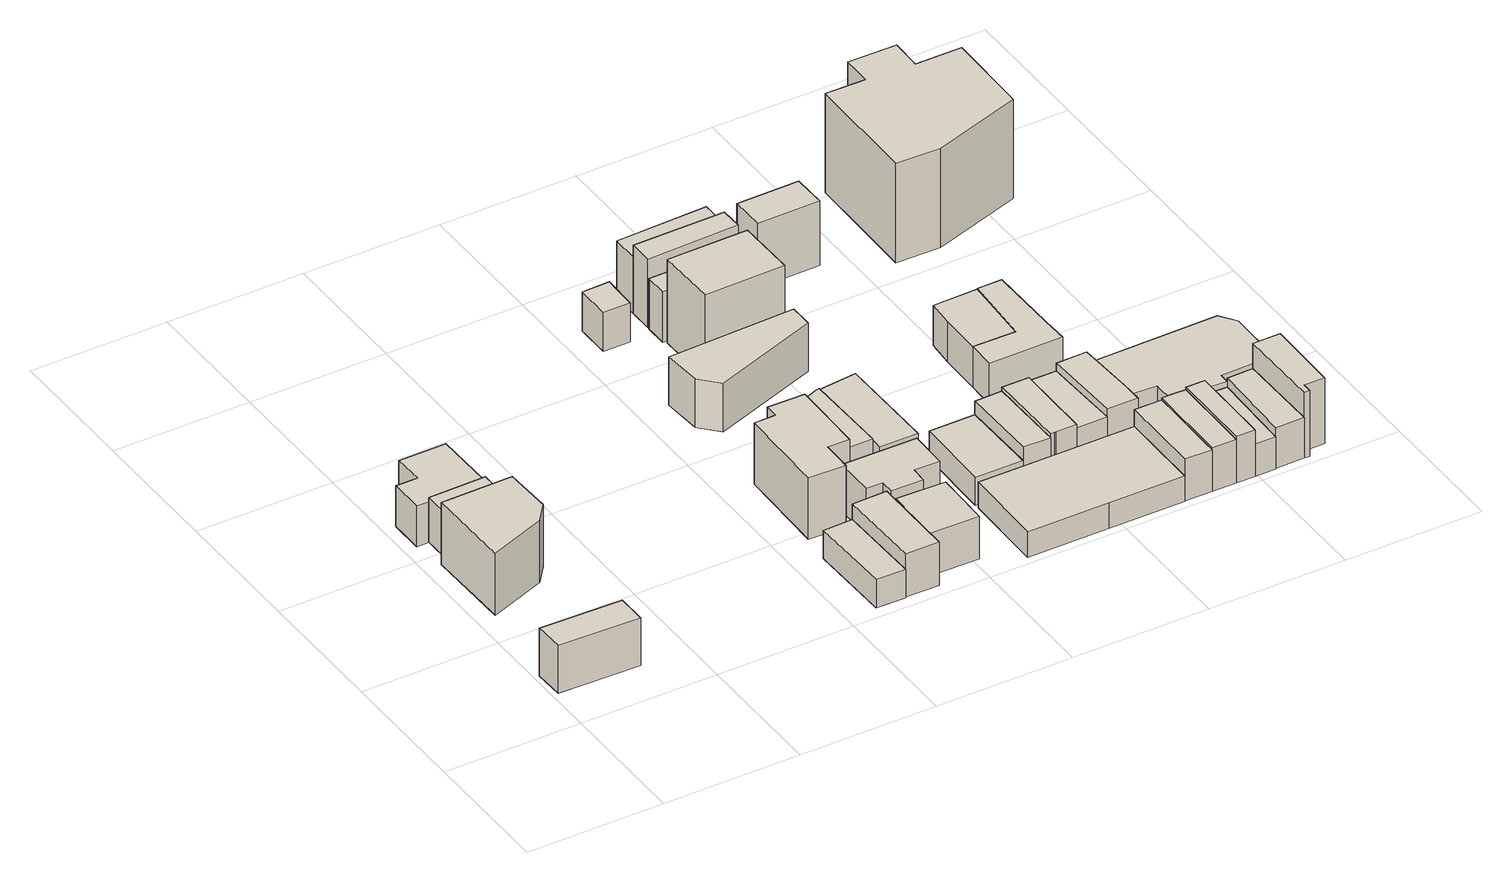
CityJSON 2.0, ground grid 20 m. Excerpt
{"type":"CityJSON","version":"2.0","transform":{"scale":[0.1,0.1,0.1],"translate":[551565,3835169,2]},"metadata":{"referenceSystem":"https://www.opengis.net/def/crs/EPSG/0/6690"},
"CityObjects":{
"building1":{"type":"Building","attributes":{"計測周辺長":32.7,"1/2500図郭":70,"区名":"生野区","町丁目名称":"小路東６丁目","街区番号":10,"class":"3001","usage":"413","measuredHeight":7.4,"storeysAboveGround":3,"BuildingDetailAttribute.buildingRoofEdgeArea":52.9,"BuildingDetailAttribute.buildingStructureType":"610","BuildingDetailAttribute.buildingStructureOrgType":"2","BuildingDetailAttribute.detailedUsage":"1150","BuildingDetailAttribute.specifiedBuildingCoverageRate":0.8,"BuildingDetailAttribute.surveyYear":2017,"BuildingRiverFloodingRiskAttribute.description":"2","BuildingRiverFloodingRiskAttribute.rank":"2","BuildingRiverFloodingRiskAttribute.depth":1.63,"BuildingRiverFloodingRiskAttribute.adminType":"1","BuildingRiverFloodingRiskAttribute.scale":"2","BuildingRiverFloodingRiskAttribute.duration":42.48,"BuildingIDAttribute.prefecture":"27","BuildingIDAttribute.city":"27116"},"geometry":[{"type":"Solid","lod":"1","boundaries":[[[[0,1,2,3]],[[2,4,5,3]],[[1,6,4,2]],[[0,7,6,1]],[[3,5,7,0]],[[4,6,7,5]]]]}]},
"building2":{"type":"Building","attributes":{"計測周辺長":42.73,"1/2500図郭":70,"区名":"生野区","町丁目名称":"小路東６丁目","街区番号":5,"class":"3002","usage":"413","measuredHeight":9.7,"storeysAboveGround":3,"BuildingDetailAttribute.buildingRoofEdgeArea":112.85,"BuildingDetailAttribute.buildingStructureType":"610","BuildingDetailAttribute.buildingStructureOrgType":"2","BuildingDetailAttribute.detailedUsage":"1150","BuildingDetailAttribute.specifiedBuildingCoverageRate":0.8,"BuildingDetailAttribute.surveyYear":2017,"BuildingRiverFloodingRiskAttribute.description":"2","BuildingRiverFloodingRiskAttribute.rank":"2","BuildingRiverFloodingRiskAttribute.depth":1.8,"BuildingRiverFloodingRiskAttribute.adminType":"1","BuildingRiverFloodingRiskAttribute.scale":"2","BuildingRiverFloodingRiskAttribute.duration":41.17,"BuildingIDAttribute.prefecture":"27","BuildingIDAttribute.city":"27116"},"geometry":[{"type":"Solid","lod":"1","boundaries":[[[[8,9,10,11,12,13,14]],[[13,15,16,14]],[[12,17,15,13]],[[11,18,17,12]],[[10,19,18,11]],[[9,20,19,10]],[[8,21,20,9]],[[14,16,21,8]],[[15,17,18,19,20,21,16]]]]}]},
"building3":{"type":"Building","attributes":{"計測周辺長":31.36,"1/2500図郭":70,"区名":"生野区","町丁目名称":"小路東６丁目","街区番号":5,"class":"3001","usage":"413","measuredHeight":6.9,"storeysAboveGround":2,"BuildingDetailAttribute.buildingRoofEdgeArea":53.43,"BuildingDetailAttribute.buildingStructureType":"601","BuildingDetailAttribute.buildingStructureOrgType":"1","BuildingDetailAttribute.detailedUsage":"1150","BuildingDetailAttribute.specifiedBuildingCoverageRate":0.8,"BuildingDetailAttribute.surveyYear":2017,"BuildingRiverFloodingRiskAttribute.description":"2","BuildingRiverFloodingRiskAttribute.rank":"2","BuildingRiverFloodingRiskAttribute.depth":1.77,"BuildingRiverFloodingRiskAttribute.adminType":"1","BuildingRiverFloodingRiskAttribute.scale":"2","BuildingRiverFloodingRiskAttribute.duration":43.52,"BuildingIDAttribute.prefecture":"27","BuildingIDAttribute.city":"27116"},"geometry":[{"type":"Solid","lod":"1","boundaries":[[[[22,23,24,25]],[[24,26,27,25]],[[23,28,26,24]],[[22,29,28,23]],[[25,27,29,22]],[[26,28,29,27]]]]}]},
"building4":{"type":"Building","attributes":{"計測周辺長":31.11,"1/2500図郭":70,"区名":"生野区","町丁目名称":"小路東６丁目","街区番号":5,"class":"3001","usage":"411","measuredHeight":6.2,"storeysAboveGround":2,"BuildingDetailAttribute.buildingRoofEdgeArea":52.07,"BuildingDetailAttribute.buildingStructureType":"601","BuildingDetailAttribute.buildingStructureOrgType":"1","BuildingDetailAttribute.detailedUsage":"1120","BuildingDetailAttribute.specifiedBuildingCoverageRate":0.8,"BuildingDetailAttribute.surveyYear":2017,"BuildingRiverFloodingRiskAttribute.description":"2","BuildingRiverFloodingRiskAttribute.rank":"2","BuildingRiverFloodingRiskAttribute.depth":1.87,"BuildingRiverFloodingRiskAttribute.adminType":"1","BuildingRiverFloodingRiskAttribute.scale":"2","BuildingRiverFloodingRiskAttribute.duration":43.52,"BuildingIDAttribute.prefecture":"27","BuildingIDAttribute.city":"27116"},"geometry":[{"type":"Solid","lod":"1","boundaries":[[[[30,31,32,33,34,35,36]],[[35,37,38,36]],[[34,39,37,35]],[[33,40,39,34]],[[32,41,40,33]],[[31,42,41,32]],[[30,43,42,31]],[[36,38,43,30]],[[37,39,40,41,42,43,38]]]]}]},
"building5":{"type":"Building","attributes":{"計測周辺長":33.45,"1/2500図郭":70,"区名":"生野区","町丁目名称":"小路東６丁目","街区番号":9,"class":"3001","usage":"415","measuredHeight":4.4,"storeysAboveGround":2,"BuildingDetailAttribute.buildingRoofEdgeArea":53.01,"BuildingDetailAttribute.buildingStructureType":"601","BuildingDetailAttribute.buildingStructureOrgType":"1","BuildingDetailAttribute.detailedUsage":"1160","BuildingDetailAttribute.specifiedBuildingCoverageRate":0.8,"BuildingDetailAttribute.surveyYear":2017,"BuildingRiverFloodingRiskAttribute.description":"2","BuildingRiverFloodingRiskAttribute.rank":"2","BuildingRiverFloodingRiskAttribute.depth":1.73,"BuildingRiverFloodingRiskAttribute.adminType":"1","BuildingRiverFloodingRiskAttribute.scale":"2","BuildingRiverFloodingRiskAttribute.duration":41.55,"BuildingIDAttribute.prefecture":"27","BuildingIDAttribute.city":"27116"},"geometry":[{"type":"Solid","lod":"1","boundaries":[[[[44,45,46,47]],[[46,48,49,47]],[[45,50,48,46]],[[44,51,50,45]],[[47,49,51,44]],[[48,50,51,49]]]]}]},
"building6":{"type":"Building","attributes":{"計測周辺長":35.32,"1/2500図郭":70,"区名":"生野区","町丁目名称":"小路東６丁目","街区番号":9,"class":"3001","usage":"411","measuredHeight":6.8,"storeysAboveGround":2,"BuildingDetailAttribute.buildingRoofEdgeArea":63.47,"BuildingDetailAttribute.buildingStructureType":"601","BuildingDetailAttribute.buildingStructureOrgType":"1","BuildingDetailAttribute.detailedUsage":"1110","BuildingDetailAttribute.specifiedBuildingCoverageRate":0.8,"BuildingDetailAttribute.surveyYear":2017,"BuildingRiverFloodingRiskAttribute.description":"2","BuildingRiverFloodingRiskAttribute.rank":"2","BuildingRiverFloodingRiskAttribute.depth":1.73,"BuildingRiverFloodingRiskAttribute.adminType":"1","BuildingRiverFloodingRiskAttribute.scale":"2","BuildingRiverFloodingRiskAttribute.duration":41.55,"BuildingIDAttribute.prefecture":"27","BuildingIDAttribute.city":"27116"},"geometry":[{"type":"Solid","lod":"1","boundaries":[[[[52,53,54,55]],[[54,56,57,55]],[[53,58,56,54]],[[52,59,58,53]],[[55,57,59,52]],[[56,58,59,57]]]]}]},
"building7":{"type":"Building","attributes":{"class":"3001","measuredHeight":9.5,"BuildingDetailAttribute.specifiedBuildingCoverageRate":0.8,"BuildingDetailAttribute.surveyYear":2017,"BuildingRiverFloodingRiskAttribute.description":"2","BuildingRiverFloodingRiskAttribute.rank":"2","BuildingRiverFloodingRiskAttribute.depth":1.78,"BuildingRiverFloodingRiskAttribute.adminType":"1","BuildingRiverFloodingRiskAttribute.scale":"2","BuildingRiverFloodingRiskAttribute.duration":40.6,"BuildingIDAttribute.prefecture":"27","BuildingIDAttribute.city":"27116"},"geometry":[{"type":"Solid","lod":"1","boundaries":[[[[60,61,62,63,64,65,66,67]],[[66,68,69,67]],[[65,70,68,66]],[[64,71,70,65]],[[63,72,71,64]],[[62,73,72,63]],[[61,74,73,62]],[[60,75,74,61]],[[67,69,75,60]],[[68,70,71,72,73,74,75,69]]]]}]},
"building8":{"type":"Building","attributes":{"class":"3001","measuredHeight":6.6,"BuildingDetailAttribute.specifiedBuildingCoverageRate":0.8,"BuildingDetailAttribute.surveyYear":2017,"BuildingRiverFloodingRiskAttribute.description":"2","BuildingRiverFloodingRiskAttribute.rank":"2","BuildingRiverFloodingRiskAttribute.depth":1.83,"BuildingRiverFloodingRiskAttribute.adminType":"1","BuildingRiverFloodingRiskAttribute.scale":"2","BuildingRiverFloodingRiskAttribute.duration":41.55,"BuildingIDAttribute.prefecture":"27","BuildingIDAttribute.city":"27116"},"geometry":[{"type":"Solid","lod":"1","boundaries":[[[[76,77,78,79]],[[78,80,81,79]],[[77,82,80,78]],[[76,83,82,77]],[[79,81,83,76]],[[80,82,83,81]]]]}]},
"building9":{"type":"Building","attributes":{"class":"3001","measuredHeight":7.2,"BuildingDetailAttribute.specifiedBuildingCoverageRate":0.8,"BuildingDetailAttribute.surveyYear":2017,"BuildingRiverFloodingRiskAttribute.description":"2","BuildingRiverFloodingRiskAttribute.rank":"2","BuildingRiverFloodingRiskAttribute.depth":1.68,"BuildingRiverFloodingRiskAttribute.adminType":"1","BuildingRiverFloodingRiskAttribute.scale":"2","BuildingRiverFloodingRiskAttribute.duration":40.6,"BuildingIDAttribute.prefecture":"27","BuildingIDAttribute.city":"27116"},"geometry":[{"type":"Solid","lod":"1","boundaries":[[[[84,85,86,87,88,89,90,91]],[[90,92,93,91]],[[89,94,92,90]],[[88,95,94,89]],[[87,96,95,88]],[[86,97,96,87]],[[85,98,97,86]],[[84,99,98,85]],[[91,93,99,84]],[[92,94,95,96,97,98,99,93]]]]}]},
"building10":{"type":"Building","attributes":{"計測周辺長":31.61,"1/2500図郭":70,"区名":"生野区","町丁目名称":"小路東６丁目","街区番号":9,"class":"3001","usage":"413","measuredHeight":6.8,"storeysAboveGround":2,"BuildingDetailAttribute.buildingRoofEdgeArea":43.51,"BuildingDetailAttribute.buildingStructureType":"601","BuildingDetailAttribute.buildingStructureOrgType":"1","BuildingDetailAttribute.detailedUsage":"1150","BuildingDetailAttribute.specifiedBuildingCoverageRate":0.8,"BuildingDetailAttribute.surveyYear":2017,"BuildingRiverFloodingRiskAttribute.description":"2","BuildingRiverFloodingRiskAttribute.rank":"2","BuildingRiverFloodingRiskAttribute.depth":1.48,"BuildingRiverFloodingRiskAttribute.adminType":"1","BuildingRiverFloodingRiskAttribute.scale":"2","BuildingRiverFloodingRiskAttribute.duration":40.6,"BuildingIDAttribute.prefecture":"27","BuildingIDAttribute.city":"27116"},"geometry":[{"type":"Solid","lod":"1","boundaries":[[[[100,101,102,103,104]],[[103,105,106,104]],[[102,107,105,103]],[[101,108,107,102]],[[100,109,108,101]],[[104,106,109,100]],[[105,107,108,109,106]]]]}]},
"building11":{"type":"Building","attributes":{"計測周辺長":18.19,"1/2500図郭":70,"区名":"生野区","町丁目名称":"小路東６丁目","街区番号":66,"class":"3001","usage":"402","measuredHeight":6.1,"storeysAboveGround":2,"BuildingDetailAttribute.buildingRoofEdgeArea":20.31,"BuildingDetailAttribute.buildingStructureType":"610","BuildingDetailAttribute.buildingStructureOrgType":"2","BuildingDetailAttribute.detailedUsage":"1260","BuildingDetailAttribute.specifiedBuildingCoverageRate":0.8,"BuildingDetailAttribute.surveyYear":2017,"BuildingRiverFloodingRiskAttribute.description":"2","BuildingRiverFloodingRiskAttribute.rank":"2","BuildingRiverFloodingRiskAttribute.depth":1.63,"BuildingRiverFloodingRiskAttribute.adminType":"1","BuildingRiverFloodingRiskAttribute.scale":"2","BuildingRiverFloodingRiskAttribute.duration":41.25,"BuildingIDAttribute.prefecture":"27","BuildingIDAttribute.city":"27116"},"geometry":[{"type":"Solid","lod":"1","boundaries":[[[[110,111,112,113]],[[112,114,115,113]],[[111,116,114,112]],[[110,117,116,111]],[[113,115,117,110]],[[114,116,117,115]]]]}]},
"building12":{"type":"Building","attributes":{"計測周辺長":48.39,"1/2500図郭":70,"区名":"生野区","町丁目名称":"小路東６丁目","街区番号":7,"class":"3001","usage":"414","measuredHeight":7.6,"storeysAboveGround":3,"BuildingDetailAttribute.buildingRoofEdgeArea":114.54,"BuildingDetailAttribute.buildingStructureType":"610","BuildingDetailAttribute.buildingStructureOrgType":"2","BuildingDetailAttribute.detailedUsage":"1140","BuildingDetailAttribute.specifiedBuildingCoverageRate":0.8,"BuildingDetailAttribute.surveyYear":2017,"BuildingRiverFloodingRiskAttribute.description":"2","BuildingRiverFloodingRiskAttribute.rank":"2","BuildingRiverFloodingRiskAttribute.depth":1.66,"BuildingRiverFloodingRiskAttribute.adminType":"1","BuildingRiverFloodingRiskAttribute.scale":"2","BuildingRiverFloodingRiskAttribute.duration":39.98,"BuildingIDAttribute.prefecture":"27","BuildingIDAttribute.city":"27116"},"geometry":[{"type":"Solid","lod":"1","boundaries":[[[[118,119,120,121,122]],[[121,123,124,122]],[[120,125,123,121]],[[119,126,125,120]],[[118,127,126,119]],[[122,124,127,118]],[[123,125,126,127,124]]]]}]},
"building13":{"type":"Building","attributes":{"計測周辺長":40.76,"1/2500図郭":70,"区名":"生野区","町丁目名称":"小路東６丁目","街区番号":9,"class":"3001","usage":"422","measuredHeight":6.6,"storeysAboveGround":2,"BuildingDetailAttribute.buildingRoofEdgeArea":83.27,"BuildingDetailAttribute.buildingStructureType":"601","BuildingDetailAttribute.buildingStructureOrgType":"1","BuildingDetailAttribute.detailedUsage":"1411","BuildingDetailAttribute.specifiedBuildingCoverageRate":0.8,"BuildingDetailAttribute.surveyYear":2017,"BuildingRiverFloodingRiskAttribute.description":"2","BuildingRiverFloodingRiskAttribute.rank":"2","BuildingRiverFloodingRiskAttribute.depth":1.48,"BuildingRiverFloodingRiskAttribute.adminType":"1","BuildingRiverFloodingRiskAttribute.scale":"2","BuildingRiverFloodingRiskAttribute.duration":40.6,"BuildingIDAttribute.prefecture":"27","BuildingIDAttribute.city":"27116"},"geometry":[{"type":"Solid","lod":"1","boundaries":[[[[128,129,130,131,132]],[[131,133,134,132]],[[130,135,133,131]],[[129,136,135,130]],[[128,137,136,129]],[[132,134,137,128]],[[133,135,136,137,134]]]]}]},
"building14":{"type":"Building","attributes":{"計測周辺長":45.21,"1/2500図郭":70,"区名":"生野区","町丁目名称":"小路東６丁目","街区番号":7,"class":"3002","usage":"411","measuredHeight":13,"storeysAboveGround":3,"BuildingDetailAttribute.buildingRoofEdgeArea":122.11,"BuildingDetailAttribute.buildingStructureType":"610","BuildingDetailAttribute.buildingStructureOrgType":"2","BuildingDetailAttribute.detailedUsage":"1110","BuildingDetailAttribute.specifiedBuildingCoverageRate":0.8,"BuildingDetailAttribute.surveyYear":2017,"BuildingRiverFloodingRiskAttribute.description":"2","BuildingRiverFloodingRiskAttribute.rank":"2","BuildingRiverFloodingRiskAttribute.depth":1.66,"BuildingRiverFloodingRiskAttribute.adminType":"1","BuildingRiverFloodingRiskAttribute.scale":"2","BuildingRiverFloodingRiskAttribute.duration":39.98,"BuildingIDAttribute.prefecture":"27","BuildingIDAttribute.city":"27116"},"geometry":[{"type":"Solid","lod":"1","boundaries":[[[[138,139,140,141]],[[140,142,143,141]],[[139,144,142,140]],[[138,145,144,139]],[[141,143,145,138]],[[142,144,145,143]]]]}]},
"building15":{"type":"Building","attributes":{"計測周辺長":29.9,"1/2500図郭":70,"区名":"生野区","町丁目名称":"小路東６丁目","街区番号":9,"class":"3001","usage":"411","measuredHeight":4.2,"storeysAboveGround":2,"BuildingDetailAttribute.buildingRoofEdgeArea":39.08,"BuildingDetailAttribute.buildingStructureType":"601","BuildingDetailAttribute.buildingStructureOrgType":"1","BuildingDetailAttribute.detailedUsage":"1120","BuildingDetailAttribute.specifiedBuildingCoverageRate":0.8,"BuildingDetailAttribute.surveyYear":2017,"BuildingRiverFloodingRiskAttribute.description":"2","BuildingRiverFloodingRiskAttribute.rank":"2","BuildingRiverFloodingRiskAttribute.depth":1.66,"BuildingRiverFloodingRiskAttribute.adminType":"1","BuildingRiverFloodingRiskAttribute.scale":"2","BuildingRiverFloodingRiskAttribute.duration":36.33,"BuildingIDAttribute.prefecture":"27","BuildingIDAttribute.city":"27116"},"geometry":[{"type":"Solid","lod":"1","boundaries":[[[[146,147,148,149]],[[148,150,151,149]],[[147,152,150,148]],[[146,153,152,147]],[[149,151,153,146]],[[150,152,153,151]]]]}]},
"building16":{"type":"Building","attributes":{"計測周辺長":35.73,"1/2500図郭":70,"区名":"生野区","町丁目名称":"小路東６丁目","街区番号":7,"class":"3001","usage":"411","measuredHeight":7.8,"storeysAboveGround":1,"BuildingDetailAttribute.buildingRoofEdgeArea":58.47,"BuildingDetailAttribute.buildingStructureType":"601","BuildingDetailAttribute.buildingStructureOrgType":"1","BuildingDetailAttribute.detailedUsage":"1110","BuildingDetailAttribute.specifiedBuildingCoverageRate":0.8,"BuildingDetailAttribute.surveyYear":2017,"BuildingRiverFloodingRiskAttribute.description":"2","BuildingRiverFloodingRiskAttribute.rank":"2","BuildingRiverFloodingRiskAttribute.depth":1.73,"BuildingRiverFloodingRiskAttribute.adminType":"1","BuildingRiverFloodingRiskAttribute.scale":"2","BuildingRiverFloodingRiskAttribute.duration":41.25,"BuildingIDAttribute.prefecture":"27","BuildingIDAttribute.city":"27116"},"geometry":[{"type":"Solid","lod":"1","boundaries":[[[[154,155,156,157]],[[156,158,159,157]],[[155,160,158,156]],[[154,161,160,155]],[[157,159,161,154]],[[158,160,161,159]]]]}]},
"building17":{"type":"Building","attributes":{"計測周辺長":33.79,"1/2500図郭":70,"区名":"生野区","町丁目名称":"小路東６丁目","街区番号":7,"class":"3001","usage":"411","measuredHeight":10.6,"storeysAboveGround":2,"BuildingDetailAttribute.buildingRoofEdgeArea":45.98,"BuildingDetailAttribute.buildingStructureType":"601","BuildingDetailAttribute.buildingStructureOrgType":"1","BuildingDetailAttribute.detailedUsage":"1110","BuildingDetailAttribute.specifiedBuildingCoverageRate":0.8,"BuildingDetailAttribute.surveyYear":2017,"BuildingRiverFloodingRiskAttribute.description":"2","BuildingRiverFloodingRiskAttribute.rank":"2","BuildingRiverFloodingRiskAttribute.depth":1.73,"BuildingRiverFloodingRiskAttribute.adminType":"1","BuildingRiverFloodingRiskAttribute.scale":"2","BuildingRiverFloodingRiskAttribute.duration":41.25,"BuildingIDAttribute.prefecture":"27","BuildingIDAttribute.city":"27116"},"geometry":[{"type":"Solid","lod":"1","boundaries":[[[[162,163,164,165]],[[164,166,167,165]],[[163,168,166,164]],[[162,169,168,163]],[[165,167,169,162]],[[166,168,169,167]]]]}]},
"building18":{"type":"Building","attributes":{"計測周辺長":35.02,"1/2500図郭":70,"区名":"生野区","町丁目名称":"小路東６丁目","街区番号":7,"class":"3001","usage":"411","measuredHeight":8.8,"storeysAboveGround":2,"BuildingDetailAttribute.buildingRoofEdgeArea":54.93,"BuildingDetailAttribute.buildingStructureType":"601","BuildingDetailAttribute.buildingStructureOrgType":"1","BuildingDetailAttribute.detailedUsage":"1110","BuildingDetailAttribute.specifiedBuildingCoverageRate":0.8,"BuildingDetailAttribute.surveyYear":2017,"BuildingRiverFloodingRiskAttribute.description":"2","BuildingRiverFloodingRiskAttribute.rank":"2","BuildingRiverFloodingRiskAttribute.depth":1.73,"BuildingRiverFloodingRiskAttribute.adminType":"1","BuildingRiverFloodingRiskAttribute.scale":"2","BuildingRiverFloodingRiskAttribute.duration":41.25,"BuildingIDAttribute.prefecture":"27","BuildingIDAttribute.city":"27116"},"geometry":[{"type":"Solid","lod":"1","boundaries":[[[[170,162,165,171]],[[165,172,173,171]],[[162,174,172,165]],[[170,175,174,162]],[[171,173,175,170]],[[172,174,175,173]]]]}]},
"building19":{"type":"Building","attributes":{"計測周辺長":31.99,"1/2500図郭":71,"区名":"生野区","町丁目名称":"小路東６丁目","街区番号":9,"class":"3001","usage":"411","measuredHeight":4,"storeysAboveGround":1,"BuildingDetailAttribute.buildingRoofEdgeArea":45.3,"BuildingDetailAttribute.buildingStructureType":"601","BuildingDetailAttribute.buildingStructureOrgType":"1","BuildingDetailAttribute.detailedUsage":"1120","BuildingDetailAttribute.specifiedBuildingCoverageRate":0.8,"BuildingDetailAttribute.surveyYear":2017,"BuildingRiverFloodingRiskAttribute.description":"2","BuildingRiverFloodingRiskAttribute.rank":"2","BuildingRiverFloodingRiskAttribute.depth":1.71,"BuildingRiverFloodingRiskAttribute.adminType":"1","BuildingRiverFloodingRiskAttribute.scale":"2","BuildingRiverFloodingRiskAttribute.duration":38.4,"BuildingIDAttribute.prefecture":"27","BuildingIDAttribute.city":"27116"},"geometry":[{"type":"Solid","lod":"1","boundaries":[[[[176,177,178,179,180,181]],[[180,182,183,181]],[[179,184,182,180]],[[178,185,184,179]],[[177,186,185,178]],[[176,187,186,177]],[[181,183,187,176]],[[182,184,185,186,187,183]]]]}]},
"building20":{"type":"Building","attributes":{"計測周辺長":31.1,"1/2500図郭":70,"区名":"生野区","町丁目名称":"小路東６丁目","街区番号":9,"class":"3001","usage":"411","measuredHeight":6.4,"storeysAboveGround":2,"BuildingDetailAttribute.buildingRoofEdgeArea":45.87,"BuildingDetailAttribute.buildingStructureType":"601","BuildingDetailAttribute.buildingStructureOrgType":"1","BuildingDetailAttribute.detailedUsage":"1110","BuildingDetailAttribute.specifiedBuildingCoverageRate":0.8,"BuildingDetailAttribute.surveyYear":2017,"BuildingRiverFloodingRiskAttribute.description":"2","BuildingRiverFloodingRiskAttribute.rank":"2","BuildingRiverFloodingRiskAttribute.depth":1.56,"BuildingRiverFloodingRiskAttribute.adminType":"1","BuildingRiverFloodingRiskAttribute.scale":"2","BuildingRiverFloodingRiskAttribute.duration":36.33,"BuildingIDAttribute.prefecture":"27","BuildingIDAttribute.city":"27116"},"geometry":[{"type":"Solid","lod":"1","boundaries":[[[[188,189,190,191]],[[190,192,193,191]],[[189,194,192,190]],[[188,195,194,189]],[[191,193,195,188]],[[192,194,195,193]]]]}]},
"building21":{"type":"Building","attributes":{"計測周辺長":31.39,"1/2500図郭":71,"区名":"生野区","町丁目名称":"小路東６丁目","街区番号":9,"class":"3001","usage":"411","measuredHeight":7,"storeysAboveGround":2,"BuildingDetailAttribute.buildingRoofEdgeArea":47.23,"BuildingDetailAttribute.buildingStructureType":"601","BuildingDetailAttribute.buildingStructureOrgType":"1","BuildingDetailAttribute.detailedUsage":"1110","BuildingDetailAttribute.specifiedBuildingCoverageRate":0.8,"BuildingDetailAttribute.surveyYear":2017,"BuildingRiverFloodingRiskAttribute.description":"2","BuildingRiverFloodingRiskAttribute.rank":"2","BuildingRiverFloodingRiskAttribute.depth":1.56,"BuildingRiverFloodingRiskAttribute.adminType":"1","BuildingRiverFloodingRiskAttribute.scale":"2","BuildingRiverFloodingRiskAttribute.duration":36.33,"BuildingIDAttribute.prefecture":"27","BuildingIDAttribute.city":"27116"},"geometry":[{"type":"Solid","lod":"1","boundaries":[[[[196,197,198,199,188,191,200]],[[191,201,202,200]],[[188,203,201,191]],[[199,204,203,188]],[[198,205,204,199]],[[197,206,205,198]],[[196,207,206,197]],[[200,202,207,196]],[[201,203,204,205,206,207,202]]]]}]},
"building22":{"type":"Building","attributes":{"計測周辺長":31.61,"1/2500図郭":71,"区名":"生野区","町丁目名称":"小路東６丁目","街区番号":9,"class":"3001","usage":"411","measuredHeight":6.4,"storeysAboveGround":2,"BuildingDetailAttribute.buildingRoofEdgeArea":48.15,"BuildingDetailAttribute.buildingStructureType":"601","BuildingDetailAttribute.buildingStructureOrgType":"1","BuildingDetailAttribute.detailedUsage":"1110","BuildingDetailAttribute.specifiedBuildingCoverageRate":0.8,"BuildingDetailAttribute.surveyYear":2017,"BuildingRiverFloodingRiskAttribute.description":"2","BuildingRiverFloodingRiskAttribute.rank":"2","BuildingRiverFloodingRiskAttribute.depth":1.66,"BuildingRiverFloodingRiskAttribute.adminType":"1","BuildingRiverFloodingRiskAttribute.scale":"2","BuildingRiverFloodingRiskAttribute.duration":36.33,"BuildingIDAttribute.prefecture":"27","BuildingIDAttribute.city":"27116"},"geometry":[{"type":"Solid","lod":"1","boundaries":[[[[208,197,196,209]],[[196,210,211,209]],[[197,212,210,196]],[[208,213,212,197]],[[209,211,213,208]],[[210,212,213,211]]]]}]},
"building23":{"type":"Building","attributes":{"計測周辺長":28.07,"1/2500図郭":70,"区名":"生野区","町丁目名称":"小路東６丁目","街区番号":7,"class":"3002","usage":"411","measuredHeight":10,"storeysAboveGround":3,"BuildingDetailAttribute.buildingRoofEdgeArea":44.79,"BuildingDetailAttribute.buildingStructureType":"610","BuildingDetailAttribute.buildingStructureOrgType":"2","BuildingDetailAttribute.detailedUsage":"1110","BuildingDetailAttribute.specifiedBuildingCoverageRate":0.8,"BuildingDetailAttribute.surveyYear":2017,"BuildingRiverFloodingRiskAttribute.description":"2","BuildingRiverFloodingRiskAttribute.rank":"2","BuildingRiverFloodingRiskAttribute.depth":1.54,"BuildingRiverFloodingRiskAttribute.adminType":"1","BuildingRiverFloodingRiskAttribute.scale":"2","BuildingRiverFloodingRiskAttribute.duration":34.87,"BuildingIDAttribute.prefecture":"27","BuildingIDAttribute.city":"27116"},"geometry":[{"type":"Solid","lod":"1","boundaries":[[[[214,215,216,217]],[[216,218,219,217]],[[215,220,218,216]],[[214,221,220,215]],[[217,219,221,214]],[[218,220,221,219]]]]}]},
"building24":{"type":"Building","attributes":{"計測周辺長":34.34,"1/2500図郭":71,"区名":"生野区","町丁目名称":"小路東６丁目","街区番号":9,"class":"3001","usage":"411","measuredHeight":6.5,"storeysAboveGround":1,"BuildingDetailAttribute.buildingRoofEdgeArea":58.72,"BuildingDetailAttribute.buildingStructureType":"601","BuildingDetailAttribute.buildingStructureOrgType":"1","BuildingDetailAttribute.detailedUsage":"1110","BuildingDetailAttribute.specifiedBuildingCoverageRate":0.8,"BuildingDetailAttribute.surveyYear":2017,"BuildingRiverFloodingRiskAttribute.description":"2","BuildingRiverFloodingRiskAttribute.rank":"2","BuildingRiverFloodingRiskAttribute.depth":1.71,"BuildingRiverFloodingRiskAttribute.adminType":"1","BuildingRiverFloodingRiskAttribute.scale":"2","BuildingRiverFloodingRiskAttribute.duration":38.4,"BuildingIDAttribute.prefecture":"27","BuildingIDAttribute.city":"27116"},"geometry":[{"type":"Solid","lod":"1","boundaries":[[[[222,223,224,225]],[[224,226,227,225]],[[223,228,226,224]],[[222,229,228,223]],[[225,227,229,222]],[[226,228,229,227]]]]}]},
"building25":{"type":"Building","attributes":{"計測周辺長":32.53,"1/2500図郭":71,"区名":"生野区","町丁目名称":"小路東６丁目","街区番号":9,"class":"3001","usage":"411","measuredHeight":7.6,"storeysAboveGround":2,"BuildingDetailAttribute.buildingRoofEdgeArea":53.75,"BuildingDetailAttribute.buildingStructureType":"601","BuildingDetailAttribute.buildingStructureOrgType":"1","BuildingDetailAttribute.detailedUsage":"1110","BuildingDetailAttribute.specifiedBuildingCoverageRate":0.8,"BuildingDetailAttribute.surveyYear":2017,"BuildingRiverFloodingRiskAttribute.description":"2","BuildingRiverFloodingRiskAttribute.rank":"2","BuildingRiverFloodingRiskAttribute.depth":1.56,"BuildingRiverFloodingRiskAttribute.adminType":"1","BuildingRiverFloodingRiskAttribute.scale":"2","BuildingRiverFloodingRiskAttribute.duration":36.33,"BuildingIDAttribute.prefecture":"27","BuildingIDAttribute.city":"27116"},"geometry":[{"type":"Solid","lod":"1","boundaries":[[[[230,231,208,209,232]],[[209,233,234,232]],[[208,235,233,209]],[[231,236,235,208]],[[230,237,236,231]],[[232,234,237,230]],[[233,235,236,237,234]]]]}]},
"building26":{"type":"Building","attributes":{"計測周辺長":33.31,"1/2500図郭":71,"区名":"生野区","町丁目名称":"小路東６丁目","街区番号":9,"class":"3001","usage":"413","measuredHeight":6.1,"storeysAboveGround":2,"BuildingDetailAttribute.buildingRoofEdgeArea":66.27,"BuildingDetailAttribute.buildingStructureType":"601","BuildingDetailAttribute.buildingStructureOrgType":"1","BuildingDetailAttribute.detailedUsage":"1150","BuildingDetailAttribute.specifiedBuildingCoverageRate":0.8,"BuildingDetailAttribute.surveyYear":2017,"BuildingRiverFloodingRiskAttribute.description":"2","BuildingRiverFloodingRiskAttribute.rank":"2","BuildingRiverFloodingRiskAttribute.depth":1.25,"BuildingRiverFloodingRiskAttribute.adminType":"1","BuildingRiverFloodingRiskAttribute.scale":"2","BuildingRiverFloodingRiskAttribute.duration":36.1,"BuildingIDAttribute.prefecture":"27","BuildingIDAttribute.city":"27116"},"geometry":[{"type":"Solid","lod":"1","boundaries":[[[[238,239,240,241,242]],[[241,243,244,242]],[[240,245,243,241]],[[239,246,245,240]],[[238,247,246,239]],[[242,244,247,238]],[[243,245,246,247,244]]]]}]},
"building27":{"type":"Building","attributes":{"class":"3001","measuredHeight":6.3,"BuildingDetailAttribute.specifiedBuildingCoverageRate":0.8,"BuildingDetailAttribute.surveyYear":2017,"BuildingRiverFloodingRiskAttribute.description":"2","BuildingRiverFloodingRiskAttribute.rank":"2","BuildingRiverFloodingRiskAttribute.depth":1.46,"BuildingRiverFloodingRiskAttribute.adminType":"1","BuildingRiverFloodingRiskAttribute.scale":"2","BuildingRiverFloodingRiskAttribute.duration":36.33,"BuildingIDAttribute.prefecture":"27","BuildingIDAttribute.city":"27116"},"geometry":[{"type":"Solid","lod":"1","boundaries":[[[[248,249,250,251,239,238,242]],[[238,252,253,242]],[[239,254,252,238]],[[251,255,254,239]],[[250,256,255,251]],[[249,257,256,250]],[[248,258,257,249]],[[242,253,258,248]],[[252,254,255,256,257,258,253]]]]}]},
"building28":{"type":"Building","attributes":{"計測周辺長":30.39,"1/2500図郭":71,"区名":"生野区","町丁目名称":"小路東６丁目","街区番号":9,"class":"3001","usage":"411","measuredHeight":6.8,"storeysAboveGround":2,"BuildingDetailAttribute.buildingRoofEdgeArea":34.5,"BuildingDetailAttribute.buildingStructureType":"601","BuildingDetailAttribute.buildingStructureOrgType":"1","BuildingDetailAttribute.detailedUsage":"1110","BuildingDetailAttribute.specifiedBuildingCoverageRate":0.8,"BuildingDetailAttribute.surveyYear":2017,"BuildingRiverFloodingRiskAttribute.description":"2","BuildingRiverFloodingRiskAttribute.rank":"2","BuildingRiverFloodingRiskAttribute.depth":1.6,"BuildingRiverFloodingRiskAttribute.adminType":"1","BuildingRiverFloodingRiskAttribute.scale":"2","BuildingRiverFloodingRiskAttribute.duration":35.98,"BuildingIDAttribute.prefecture":"27","BuildingIDAttribute.city":"27116"},"geometry":[{"type":"Solid","lod":"1","boundaries":[[[[259,260,222,225,261]],[[225,262,263,261]],[[222,264,262,225]],[[260,265,264,222]],[[259,266,265,260]],[[261,263,266,259]],[[262,264,265,266,263]]]]}]},
"building29":{"type":"Building","attributes":{"計測周辺長":29.77,"1/2500図郭":71,"区名":"生野区","町丁目名称":"小路東６丁目","街区番号":9,"class":"3001","usage":"411","measuredHeight":7.2,"storeysAboveGround":2,"BuildingDetailAttribute.buildingRoofEdgeArea":31.95,"BuildingDetailAttribute.buildingStructureType":"601","BuildingDetailAttribute.buildingStructureOrgType":"1","BuildingDetailAttribute.detailedUsage":"1110","BuildingDetailAttribute.specifiedBuildingCoverageRate":0.8,"BuildingDetailAttribute.surveyYear":2017,"BuildingRiverFloodingRiskAttribute.description":"2","BuildingRiverFloodingRiskAttribute.rank":"2","BuildingRiverFloodingRiskAttribute.depth":1.6,"BuildingRiverFloodingRiskAttribute.adminType":"1","BuildingRiverFloodingRiskAttribute.scale":"2","BuildingRiverFloodingRiskAttribute.duration":35.98,"BuildingIDAttribute.prefecture":"27","BuildingIDAttribute.city":"27116"},"geometry":[{"type":"Solid","lod":"1","boundaries":[[[[267,268,260,259]],[[260,269,270,259]],[[268,271,269,260]],[[267,272,271,268]],[[259,270,272,267]],[[269,271,272,270]]]]}]},
"building30":{"type":"Building","attributes":{"計測周辺長":30.71,"1/2500図郭":71,"区名":"生野区","町丁目名称":"小路東６丁目","街区番号":9,"class":"3001","usage":"411","measuredHeight":5,"storeysAboveGround":1,"BuildingDetailAttribute.buildingRoofEdgeArea":38.19,"BuildingDetailAttribute.buildingStructureType":"601","BuildingDetailAttribute.buildingStructureOrgType":"1","BuildingDetailAttribute.detailedUsage":"1110","BuildingDetailAttribute.specifiedBuildingCoverageRate":0.8,"BuildingDetailAttribute.surveyYear":2017,"BuildingRiverFloodingRiskAttribute.description":"2","BuildingRiverFloodingRiskAttribute.rank":"2","BuildingRiverFloodingRiskAttribute.depth":1.5,"BuildingRiverFloodingRiskAttribute.adminType":"1","BuildingRiverFloodingRiskAttribute.scale":"2","BuildingRiverFloodingRiskAttribute.duration":35.98,"BuildingIDAttribute.prefecture":"27","BuildingIDAttribute.city":"27116"},"geometry":[{"type":"Solid","lod":"1","boundaries":[[[[273,274,268,267]],[[268,275,276,267]],[[274,277,275,268]],[[273,278,277,274]],[[267,276,278,273]],[[275,277,278,276]]]]}]},
"building31":{"type":"Building","attributes":{"計測周辺長":64.92,"1/2500図郭":71,"区名":"生野区","町丁目名称":"小路東６丁目","街区番号":9,"class":"3001","usage":"412","measuredHeight":5.8,"storeysAboveGround":2,"BuildingDetailAttribute.buildingRoofEdgeArea":226.24,"BuildingDetailAttribute.buildingStructureType":"601","BuildingDetailAttribute.buildingStructureOrgType":"1","BuildingDetailAttribute.detailedUsage":"1130","BuildingDetailAttribute.specifiedBuildingCoverageRate":0.8,"BuildingDetailAttribute.surveyYear":2017,"BuildingRiverFloodingRiskAttribute.description":"2","BuildingRiverFloodingRiskAttribute.rank":"2","BuildingRiverFloodingRiskAttribute.depth":1.56,"BuildingRiverFloodingRiskAttribute.adminType":"1","BuildingRiverFloodingRiskAttribute.scale":"2","BuildingRiverFloodingRiskAttribute.duration":34.03,"BuildingIDAttribute.prefecture":"27","BuildingIDAttribute.city":"27116"},"geometry":[{"type":"Solid","lod":"1","boundaries":[[[[279,280,281,282,283,284,285,286,287,230,232]],[[230,288,289,232]],[[287,290,288,230]],[[286,291,290,287]],[[285,292,291,286]],[[284,293,292,285]],[[283,294,293,284]],[[282,295,294,283]],[[281,296,295,282]],[[280,297,296,281]],[[279,298,297,280]],[[232,289,298,279]],[[288,290,291,292,293,294,295,296,297,298,289]]]]}]},
"building32":{"type":"Building","attributes":{"計測周辺長":29.27,"1/2500図郭":71,"区名":"生野区","町丁目名称":"小路東６丁目","街区番号":9,"class":"3001","usage":"411","measuredHeight":6.3,"storeysAboveGround":2,"BuildingDetailAttribute.buildingRoofEdgeArea":29.58,"BuildingDetailAttribute.buildingStructureType":"601","BuildingDetailAttribute.buildingStructureOrgType":"1","BuildingDetailAttribute.detailedUsage":"1110","BuildingDetailAttribute.specifiedBuildingCoverageRate":0.8,"BuildingDetailAttribute.surveyYear":2017,"BuildingRiverFloodingRiskAttribute.description":"2","BuildingRiverFloodingRiskAttribute.rank":"2","BuildingRiverFloodingRiskAttribute.depth":1.6,"BuildingRiverFloodingRiskAttribute.adminType":"1","BuildingRiverFloodingRiskAttribute.scale":"2","BuildingRiverFloodingRiskAttribute.duration":35.98,"BuildingIDAttribute.prefecture":"27","BuildingIDAttribute.city":"27116"},"geometry":[{"type":"Solid","lod":"1","boundaries":[[[[299,300,283,301]],[[283,302,303,301]],[[300,304,302,283]],[[299,305,304,300]],[[301,303,305,299]],[[302,304,305,303]]]]}]},
"building33":{"type":"Building","attributes":{"計測周辺長":31.01,"1/2500図郭":71,"区名":"生野区","町丁目名称":"小路東６丁目","街区番号":9,"class":"3001","usage":"411","measuredHeight":10.2,"storeysAboveGround":2,"BuildingDetailAttribute.buildingRoofEdgeArea":35.92,"BuildingDetailAttribute.buildingStructureType":"601","BuildingDetailAttribute.buildingStructureOrgType":"1","BuildingDetailAttribute.detailedUsage":"1110","BuildingDetailAttribute.specifiedBuildingCoverageRate":0.8,"BuildingDetailAttribute.surveyYear":2017,"BuildingRiverFloodingRiskAttribute.description":"2","BuildingRiverFloodingRiskAttribute.rank":"2","BuildingRiverFloodingRiskAttribute.depth":1.5,"BuildingRiverFloodingRiskAttribute.adminType":"1","BuildingRiverFloodingRiskAttribute.scale":"2","BuildingRiverFloodingRiskAttribute.duration":35.98,"BuildingIDAttribute.prefecture":"27","BuildingIDAttribute.city":"27116"},"geometry":[{"type":"Solid","lod":"1","boundaries":[[[[306,307,308,309,299,301]],[[299,310,311,301]],[[309,312,310,299]],[[308,313,312,309]],[[307,314,313,308]],[[306,315,314,307]],[[301,311,315,306]],[[310,312,313,314,315,311]]]]}]},
"building34":{"type":"Building","attributes":{"計測周辺長":84.32,"1/2500図郭":71,"区名":"生野区","町丁目名称":"小路東６丁目","街区番号":8,"class":"3002","usage":"412","measuredHeight":15.5,"storeysAboveGround":5,"BuildingDetailAttribute.buildingRoofEdgeArea":391.56,"BuildingDetailAttribute.buildingStructureType":"603","BuildingDetailAttribute.buildingStructureOrgType":"3","BuildingDetailAttribute.detailedUsage":"1130","BuildingDetailAttribute.specifiedBuildingCoverageRate":0.8,"BuildingDetailAttribute.surveyYear":2017,"BuildingRiverFloodingRiskAttribute.description":"2","BuildingRiverFloodingRiskAttribute.rank":"2","BuildingRiverFloodingRiskAttribute.depth":1.34,"BuildingRiverFloodingRiskAttribute.adminType":"1","BuildingRiverFloodingRiskAttribute.scale":"2","BuildingRiverFloodingRiskAttribute.duration":32.9,"BuildingIDAttribute.prefecture":"27","BuildingIDAttribute.city":"27116"},"geometry":[{"type":"Solid","lod":"1","boundaries":[[[[316,317,318,319,320,321,322,323,324]],[[323,325,326,324]],[[322,327,325,323]],[[321,328,327,322]],[[320,329,328,321]],[[319,330,329,320]],[[318,331,330,319]],[[317,332,331,318]],[[316,333,332,317]],[[324,326,333,316]],[[325,327,328,329,330,331,332,333,326]]]]}]}
},
"vertices":[
[127,64,10],[8,67,10],[7,111,10],[127,108,10],[7,111,84],[127,108,84],[8,67,84],[127,64,84],
[121,379,10],[130,379,10],[132,308,10],[111,281,10],[27,250,10],[25,378,10],[37,378,10],[25,378,106],[37,378,106],[27,250,106],[111,281,106],[132,308,106],[130,379,106],[121,379,106],
[121,379,9],[37,378,9],[37,428,9],[121,429,9],[37,428,78],[121,429,78],[37,378,78],[121,379,78],
[37,428,8],[20,428,8],[20,479,8],[52,479,8],[51,523,8],[120,523,8],[121,429,8],[120,523,71],[121,429,71],[51,523,71],[52,479,71],[20,479,71],[20,428,71],[37,428,71],
[484,141,10],[486,15,10],[443,16,10],[441,140,10],[443,16,54],[441,140,54],[486,15,54],[484,141,54],
[535,142,11],[535,15,11],[486,15,11],[484,141,11],[486,15,78],[484,141,78],[535,15,78],[535,142,78],
[447,186,9],[450,322,9],[481,322,9],[481,342,9],[536,341,9],[534,230,9],[502,230,9],[501,184,9],[502,230,104],[501,184,104],[534,230,104],[536,341,104],[481,342,104],[481,322,104],[450,322,104],[447,186,104],
[536,39,10],[538,125,10],[610,123,10],[608,38,10],[610,123,76],[608,38,76],[538,125,76],[536,39,76],
[537,134,10],[537,155,10],[513,155,10],[513,215,10],[623,214,10],[622,157,10],[585,158,10],[584,134,10],[585,158,82],[584,134,82],[622,157,82],[623,214,82],[513,215,82],[513,155,82],[537,155,82],[537,134,82],
[541,246,10],[543,361,10],[571,372,10],[576,373,10],[578,246,10],[576,373,78],[578,246,78],[571,372,78],[543,361,78],[541,246,78],
[434,711,10],[474,712,10],[473,660,10],[434,660,10],[473,660,71],[434,660,71],[474,712,71],[434,711,71],
[448,461,11],[444,519,11],[631,525,11],[631,490,11],[473,435,11],[631,490,86],[473,435,86],[631,525,86],[444,519,86],[448,461,86],
[576,373,11],[633,379,11],[634,229,11],[578,229,11],[578,246,11],[578,229,76],[578,246,76],[634,229,76],[633,379,76],[576,373,76],
[512,634,10],[630,635,10],[631,546,10],[513,544,10],[631,546,140],[513,544,140],[630,635,140],[512,634,140],
[732,137,11],[662,137,11],[664,252,11],[731,252,11],[664,252,54],[731,252,54],[662,137,54],[732,137,54],
[508,672,10],[641,673,10],[641,640,10],[508,638,10],[641,640,88],[508,638,88],[641,673,88],[508,672,88],
[642,711,10],[643,679,10],[508,675,10],[508,710,10],[508,675,116],[508,710,116],[643,679,116],[642,711,116],
[642,754,10],[508,750,10],[508,710,98],[508,750,98],[642,711,98],[642,754,98],
[892,132,10],[891,9,10],[780,9,10],[661,9,10],[663,132,10],[779,132,10],[663,132,50],[779,132,50],[661,9,50],[780,9,50],[891,9,50],[892,132,50],
[772,136,12],[732,137,12],[731,252,12],[771,253,12],[731,252,75],[771,253,75],[732,137,75],[772,136,75],
[811,253,12],[810,136,12],[779,136,12],[777,136,12],[778,253,12],[771,253,81],[778,253,81],[772,136,81],[777,136,81],[779,136,81],[810,136,81],[811,253,81],
[855,136,12],[851,253,12],[811,253,76],[851,253,76],[810,136,76],[855,136,76],
[760,674,12],[668,673,12],[668,723,12],[759,724,12],[668,723,112],[759,724,112],[668,673,112],[760,674,112],
[931,8,11],[891,9,11],[892,132,11],[932,132,11],[892,132,76],[932,132,76],[891,9,76],[931,8,76],
[900,169,12],[900,136,12],[896,254,12],[851,253,88],[896,254,88],[855,136,88],[900,136,88],[900,169,88],
[852,352,12],[789,353,12],[790,416,12],[793,455,12],[858,456,12],[793,455,74],[858,456,74],[790,416,74],[789,353,74],[852,352,74],
[894,456,12],[895,351,12],[896,312,12],[788,311,12],[852,352,75],[858,456,75],[789,353,75],[788,311,75],[896,312,75],[895,351,75],[894,456,75],
[967,131,11],[966,8,11],[947,132,11],[932,132,79],[947,132,79],[931,8,79],[966,8,79],[967,131,79],
[995,131,11],[994,8,11],[966,8,83],[967,131,83],[994,8,83],[995,131,83],
[1027,130,11],[1024,8,11],[994,8,61],[995,131,61],[1024,8,61],[1027,130,61],
[1089,256,12],[1106,233,12],[1105,146,12],[1027,145,12],[1027,130,12],[995,131,12],[967,131,12],[947,132,12],[947,167,12],[900,169,70],[896,254,70],[947,167,70],[947,132,70],[967,131,70],[995,131,70],[1027,130,70],[1027,145,70],[1105,146,70],[1106,233,70],[1089,256,70],
[1066,8,12],[1024,8,12],[1065,131,12],[1027,130,75],[1065,131,75],[1024,8,75],[1066,8,75],
[1105,131,12],[1104,21,12],[1074,21,12],[1074,8,12],[1066,8,114],[1065,131,114],[1074,8,114],[1074,21,114],[1104,21,114],[1105,131,114],
[844,629,12],[846,803,12],[904,802,12],[905,846,12],[976,845,12],[975,798,12],[1043,798,12],[1041,670,12],[909,628,12],[1041,670,166],[909,628,166],[1043,798,166],[975,798,166],[976,845,166],[905,846,166],[904,802,166],[846,803,166],[844,629,166]
]}
